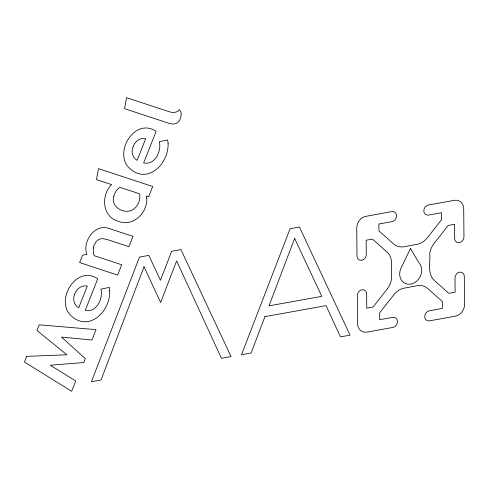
<?xml version="1.0" encoding="UTF-8"?>
<svg xmlns="http://www.w3.org/2000/svg" width="489" height="489" viewBox="0 0 489 489"><rect width="100%" height="100%" fill="white"/><g stroke="black" fill="none" stroke-linecap="round" stroke-linejoin="round"><path stroke-width="0.73" d="M146.773 198.137C147.727 212.77 132.929 227.416 118.185 221.23C102.14 216.896 100.734 194.97 111.7 184.634L96.486 179.622L98.442 168.607L152.709 186.492L148.625 196.804L146.321 196.046L146.773 198.137M93.283 248.039L93.442 253.51L94.255 255.735L121.706 264.781L117.623 275.093L79.634 262.575L82.574 255.148L86.877 254.421C82.018 241.328 95.043 222.966 109.658 228.681L132.965 236.358L128.882 246.67L106.926 239.439L102.507 238.595L98.974 239.262L96.168 241.56L93.937 245.6L93.283 248.039M181.187 113.827C181.205 117.653 179.659 121.895 176.034 123.65L172.898 124.102L169.06 123.332L124.579 108.674L126.535 97.666L169.243 111.737C172.733 112.959 177.171 112.886 179.542 109.628L180.692 111.596L181.187 113.827M109.713 290.998C110.361 313.229 86.113 334.158 68.564 312.966C57.182 295.845 77.928 265.185 97.733 278.84L85.239 310.393C96.437 312.978 103.43 298.528 100.905 289.164L109.261 287.398L109.713 290.998M168.106 143.54C168.76 165.771 144.512 186.7 126.957 165.508C115.581 148.387 136.327 117.727 156.132 131.382L143.632 162.935C154.83 165.52 161.822 151.07 159.298 141.706L167.66 139.94L168.106 143.54M113.772 196.401C110.997 204.94 119.768 211.792 127.696 211.303C135.844 210.79 141.217 201.327 139.548 193.809L119.719 187.275L116.682 190.087L114.719 193.418L113.772 196.401M74.725 294.109C72.494 299.011 73.967 305.038 78.717 307.825L87.311 286.132C81.608 284.787 76.51 288.883 74.725 294.109M133.118 146.651C130.893 151.553 132.36 157.574 137.109 160.368L145.704 138.674C140.001 137.33 134.903 141.425 133.118 146.651M144.023 266.786L101.034 380.026L91.425 381.756L139.499 257.08L148.803 255.405L160.459 280.295L171.645 251.285L180.948 249.61L231.052 356.597L221.444 358.333L176.615 260.918L160.655 302.514L144.023 266.786M264.934 316.634L251.138 352.979L241.523 354.714L290.118 228.693L299.421 227.012L350.057 335.154L340.442 336.884L326.053 305.619L264.934 316.634M294.635 238.4L269.029 305.845L321.78 296.34L294.635 238.4M26.706 356.34L24.45 362.031L71.632 391.334L75.734 380.986L50.288 365.234L83.802 362.52L85.324 358.681L61.449 337.062L91.95 340.026L96.07 329.629L39.181 324.83L36.944 330.478L66.889 354.8L26.706 356.34M410.491 248.516L401.555 267.025A12.567 10.477 -60.6 0 0 403.767 282.618A12.567 10.477 -60.6 0 0 418.627 279.097A12.567 10.477 -60.6 0 0 419.006 262.886L410.491 248.516M387.331 288.828L373.089 306.982L366.756 308.125L366.634 293.993A5.306 4.425 -60.6 0 0 361.939 289.788A5.306 4.425 -60.6 0 0 357.325 295.668L357.575 323.706A10.617 8.851 -60.6 0 0 366.97 332.11L392.856 327.441A5.306 4.425 -60.6 0 0 397.465 321.566A5.306 4.425 -60.6 0 0 392.765 317.361L379.715 319.714L379.66 312.856L393.896 294.696A17.262 14.389 -60.6 0 1 402.581 288.467L417.093 285.71A17.262 14.389 -60.6 0 1 427.832 288.583L442.343 301.56L442.404 308.418L429.354 310.772A5.306 4.425 -60.6 0 0 424.745 316.652A5.306 4.425 -60.6 0 0 429.44 320.851L455.332 316.187A10.617 8.851 -60.6 0 0 464.55 304.427L464.305 276.389A5.306 4.425 -60.6 0 0 459.605 272.19A5.306 4.425 -60.6 0 0 454.996 278.07L455.125 292.202L448.792 293.345L434.281 280.368C427.019 273.528 430.601 262.507 429.739 253.834A17.262 14.389 -60.6 0 1 433.957 243.614L448.199 225.453L454.532 224.31L454.654 238.449A5.306 4.425 -60.6 0 0 459.348 242.648A5.306 4.425 -60.6 0 0 463.957 236.768L463.713 208.73A10.617 8.851 -60.6 0 0 454.318 200.331L428.431 204.995A5.306 4.425 -60.6 0 0 423.822 210.875A5.306 4.425 -60.6 0 0 428.517 215.074L441.573 212.721L441.628 219.579L427.392 237.74A17.262 14.389 -60.6 0 1 418.706 243.968L404.195 246.725A17.262 14.389 -60.6 0 1 393.456 243.852L378.938 230.875L378.883 224.017L391.933 221.664A5.306 4.425 -60.6 0 0 396.542 215.79A5.306 4.425 -60.6 0 0 391.842 211.584L364.739 216.56A10.617 8.851 -60.6 0 0 356.738 228.008L356.982 256.047A5.306 4.425 -60.6 0 0 361.677 260.246A5.306 4.425 -60.6 0 0 366.292 254.366L366.163 240.233L372.496 239.09L387.007 252.073A17.262 14.389 -60.6 0 1 391.396 260.747L391.658 276.438A17.262 14.389 -60.6 0 1 387.331 288.828"/></g></svg>
